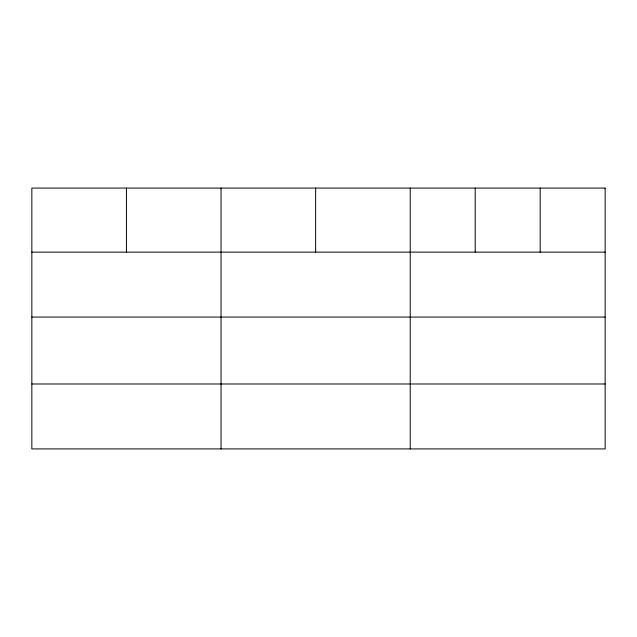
<?xml version="1.0" encoding="UTF-8"?>
<svg xmlns="http://www.w3.org/2000/svg" width="637" height="637" viewBox="0 0 637 637"><rect width="100%" height="100%" fill="white"/><g stroke="black" fill="none" stroke-linecap="round" stroke-linejoin="round"><path stroke-width="0.96" d="M31.85 252.133L605.15 252.133M31.85 317.075L605.15 317.075M31.85 383.984L605.15 383.984M540.176 188.082L540.176 252.133M475.202 188.082L475.202 252.133M410.228 188.082L410.228 448.918M315.633 188.082L315.633 252.133M221.039 188.082L221.039 448.918M126.445 188.082L126.445 252.133M605.15 188.082L31.85 188.082L31.85 448.918L605.15 448.918L605.15 188.082"/></g></svg>
